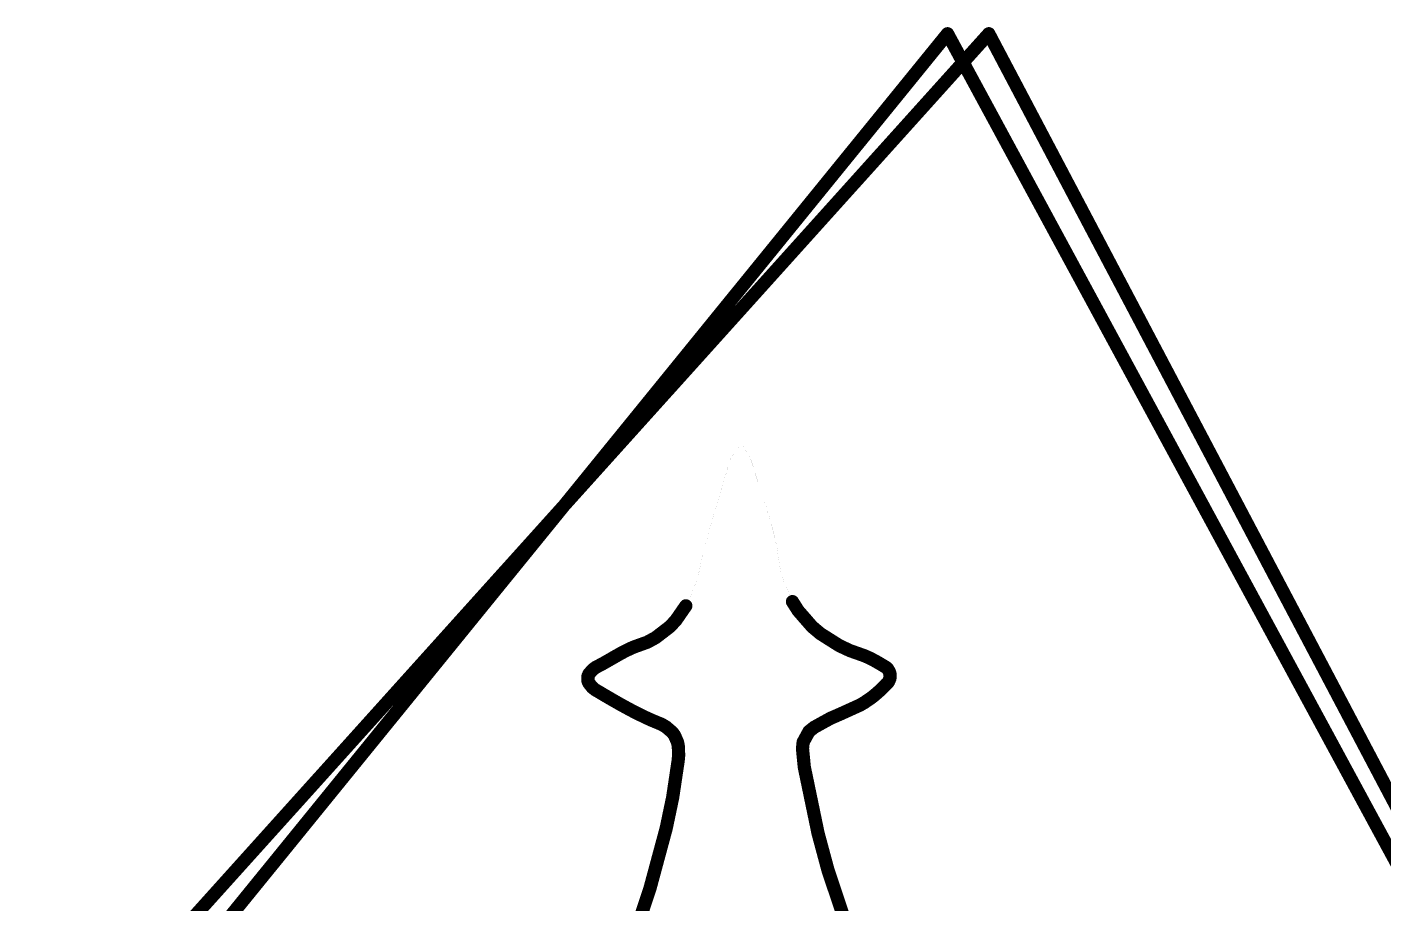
# Model space of a CAD drawing. Extents: x -64 to 81, y -144 to 13.
# Drawn here: x -21.97 to 19.77, y -14.07 to 12.9 of the extents above; entities that cross this region are included whole.
import ezdxf

# ---------------------------------------------------------------- set-up
doc = ezdxf.new("R2010")
doc.units = 0
for name, color, linetype in [('1', 12, 'CONTINUOUS'), ('16', 132, 'CONTINUOUS'), ('20', 31, 'CONTINUOUS')]:
    doc.layers.add(name, color=color, linetype=linetype)

msp = doc.modelspace()

# ---------------------------------------------------------------- linework, layer by layer
at = {"layer": '1', "const_width": 0.4064}
for points in [[(-26.67, -25.4), (7.62, 12.7)], [(7.62, 12.7), (81.28, -127)]]:
    msp.add_lwpolyline(points, dxfattribs=at)
at = {"layer": '1', "const_width": 0.2032}
for points in [[(7.7099, 12.7474, 1), (7.5301, 12.6526)], [(7.6955, 12.632, 1), (7.5445, 12.768)]]:
    msp.add_lwpolyline(points, format="xyb", dxfattribs=at)
at = {"layer": '16', "const_width": 0.4064}
for points in [[(6.35, 12.7), (-26.67, -27.94)], [(81.28, -125.73), (6.35, 12.7)]]:
    msp.add_lwpolyline(points, dxfattribs=at)
at = {"layer": '16', "const_width": 0.2032}
for points in [[(6.4394, 12.7484, 1), (6.2606, 12.6516)], [(6.4289, 12.6359, 1), (6.2711, 12.7641)]]:
    msp.add_lwpolyline(points, format="xyb", dxfattribs=at)
at = {"layer": '20'}
for points, const_width in [([(-0.0856, -0.0247), (0.0474, 0.0134)], 0.001), ([(0.0474, 0.0134), (0.1164, -0.0949)], 0.001), ([(-0.4301, -0.7205), (-0.3155, -0.3654)], 0.001), ([(-0.3155, -0.3654), (-0.1608, -0.1261)], 0.001), ([(-0.1608, -0.1261), (-0.0856, -0.0247)], 0.001), ([(0.1164, -0.0949), (0.2092, -0.2391)], 0.001), ([(0.2092, -0.2391), (0.2895, -0.3834)], 0.001), ([(0.2895, -0.3834), (0.3682, -0.6188)], 0.001), ([(-0.5088, -0.9774), (-0.4301, -0.7205)], 0.001), ([(0.3682, -0.6188), (0.4007, -0.725)], 0.001), ([(0.4007, -0.725), (0.4797, -0.965)], 0.001), ([(-0.6648, -1.4915), (-0.5867, -1.2345)], 0.001), ([(-0.5867, -1.2345), (-0.5088, -0.9774)], 0.001), ([(0.4797, -0.965), (0.6379, -1.4453)], 0.001), ([(-0.7422, -1.7488), (-0.6648, -1.4915)], 0.001), ([(0.6379, -1.4453), (0.7173, -1.6855)], 0.001), ([(-0.8925, -2.2646), (-0.8174, -2.0067)], 0.001), ([(-0.8174, -2.0067), (-0.7422, -1.7488)], 0.001), ([(0.7173, -1.6855), (0.7919, -1.9266)], 0.001), ([(0.7919, -1.9266), (0.8666, -2.1676)], 0.001), ([(-0.9654, -2.523), (-0.8925, -2.2646)], 0.001), ([(0.8666, -2.1676), (0.9365, -2.4094)], 0.001), ([(0.9365, -2.4094), (1.0575, -2.8959)], 0.001), ([(-1.1036, -3.0415), (-1.0345, -2.7823)], 0.001), ([(-1.0345, -2.7823), (-0.9654, -2.523)], 0.001), ([(1.0575, -2.8959), (1.1085, -3.1405)], 0.001), ([(-1.2287, -3.5631), (-1.1689, -3.3017)], 0.001), ([(-1.1689, -3.3017), (-1.1036, -3.0415)], 0.001), ([(1.1085, -3.1405), (1.1451, -3.3872)], 0.001), ([(-1.2957, -3.8564), (-1.2287, -3.5631)], 0.001), ([(1.1451, -3.3872), (1.2038, -3.7836)], 0.001), ([(-1.477, -4.3979), (-1.3758, -4.1362)], 0.001), ([(-1.3758, -4.1362), (-1.2957, -3.8564)], 0.001), ([(1.2038, -3.7836), (1.3027, -4.1387)], 0.001), ([(1.3027, -4.1387), (1.4405, -4.4562)], 0.001), ([(-1.5783, -4.6596), (-1.477, -4.3979)], 0.001), ([(1.5786, -4.7737), (1.7557, -5.0538)], 0.4064), ([(1.4405, -4.4562), (1.5786, -4.7737)], 0.001), ([(-2.0055, -5.3438), (-1.8533, -5.1234)], 0.4064), ([(-1.8533, -5.1234), (-1.7008, -4.903)], 0.4064), ([(-1.7008, -4.903), (-1.5783, -4.6596)], 0.001), ([(1.7557, -5.0538), (1.9708, -5.3003)], 0.4064), ([(-2.6288, -5.8805), (-2.1878, -5.5413)], 0.4064), ([(-2.1878, -5.5413), (-2.0055, -5.3438)], 0.4064), ([(1.9708, -5.3003), (2.1859, -5.5469)], 0.4064), ([(2.1859, -5.5469), (2.439, -5.7599)], 0.4064), ([(-3.1934, -6.1316), (-2.8877, -6.0223)], 0.4064), ([(-2.8877, -6.0223), (-2.6288, -5.8805)], 0.4064), ([(2.439, -5.7599), (3.0194, -6.1268)], 0.4064), ([(-3.8774, -6.4649), (-3.7818, -6.4113)], 0.4064), ([(-3.7818, -6.4113), (-3.6862, -6.3578)], 0.4064), ([(-3.6862, -6.3578), (-3.5899, -6.306)], 0.4064), ([(-3.5899, -6.306), (-3.4922, -6.2586)], 0.4064), ([(-3.4922, -6.2586), (-3.3944, -6.2111)], 0.4064), ([(-3.3944, -6.2111), (-3.2951, -6.1679)], 0.4064), ([(-3.2951, -6.1679), (-3.1934, -6.1316)], 0.4064), ([(3.0194, -6.1268), (3.3465, -6.2807)], 0.4064), ([(3.3465, -6.2807), (3.7096, -6.409)], 0.4064), ([(3.7096, -6.409), (3.7721, -6.4311)], 0.4064), ([(3.7721, -6.4311), (3.8335, -6.4562)], 0.4064), ([(3.8335, -6.4562), (3.8941, -6.4838)], 0.4064), ([(-4.6233, -6.9316), (-4.564, -6.8639)], 0.4064), ([(-4.564, -6.8639), (-4.4748, -6.7977)], 0.4064), ([(-4.4748, -6.7977), (-4.3548, -6.7345)], 0.4064), ([(-4.3548, -6.7345), (-4.2582, -6.6836)], 0.4064), ([(-4.2582, -6.6836), (-4.1627, -6.6296)], 0.4064), ([(-4.1627, -6.6296), (-4.0675, -6.5749)], 0.4064), ([(-4.0675, -6.5749), (-3.9724, -6.5203)], 0.4064), ([(-3.9724, -6.5203), (-3.8774, -6.4649)], 0.4064), ([(3.8941, -6.4838), (3.9546, -6.5113)], 0.4064), ([(3.9546, -6.5113), (4.0144, -6.5412)], 0.4064), ([(4.0144, -6.5412), (4.0736, -6.5727)], 0.4064), ([(4.0736, -6.5727), (4.1328, -6.6043)], 0.4064), ([(4.1328, -6.6043), (4.1913, -6.6375)], 0.4064), ([(4.1913, -6.6375), (4.3079, -6.7058)], 0.4064), ([(4.3079, -6.7058), (4.3658, -6.7408)], 0.4064), ([(4.3658, -6.7408), (4.4236, -6.7762)], 0.4064), ([(4.4236, -6.7762), (4.4725, -6.806)], 0.4064), ([(4.4725, -6.806), (4.5102, -6.8457)], 0.4064), ([(4.5102, -6.8457), (4.5629, -6.9357)], 0.4064), ([(-4.714, -7.2076), (-4.713, -7.1382)], 0.4064), ([(-4.6864, -7.2772), (-4.714, -7.2076)], 0.4064), ([(-4.713, -7.1382), (-4.7121, -7.0687)], 0.4064), ([(-4.7121, -7.0687), (-4.6825, -6.9994)], 0.4064), ([(-4.6315, -7.3455), (-4.6864, -7.2772)], 0.4064), ([(-4.6825, -6.9994), (-4.6233, -6.9316)], 0.4064), ([(4.5033, -7.2803), (4.4588, -7.3162)], 0.4064), ([(4.5356, -7.236), (4.5033, -7.2803)], 0.4064), ([(4.5762, -7.1399), (4.5356, -7.236)], 0.4064), ([(4.5629, -6.9357), (4.578, -6.986)], 0.4064), ([(4.5846, -7.0881), (4.5762, -7.1399)], 0.4064), ([(4.578, -6.986), (4.5812, -7.0371)], 0.4064), ([(4.5812, -7.0371), (4.5846, -7.0881)], 0.4064), ([(-4.5766, -7.4137), (-4.6315, -7.3455)], 0.4064), ([(-4.4943, -7.4807), (-4.5766, -7.4137)], 0.4064), ([(-4.386, -7.5449), (-4.4943, -7.4807)], 0.4064), ([(-4.242, -7.6302), (-4.386, -7.5449)], 0.4064), ([(-4.0975, -7.7154), (-4.242, -7.6302)], 0.4064), ([(-3.9521, -7.7993), (-4.0975, -7.7154)], 0.4064), ([(4.1147, -7.6451), (4.016, -7.7245)], 0.4064), ([(4.1967, -7.5733), (4.1147, -7.6451)], 0.4064), ([(4.2788, -7.5015), (4.1967, -7.5733)], 0.4064), ([(4.3443, -7.4372), (4.2788, -7.5015)], 0.4064), ([(4.4343, -7.3445), (4.3443, -7.4372)], 0.4064), ([(4.4588, -7.3162), (4.4343, -7.3445)], 0.4064), ([(-3.8066, -7.8831), (-3.9521, -7.7993)], 0.4064), ([(-3.6603, -7.9656), (-3.8066, -7.8831)], 0.4064), ([(-3.5126, -8.0454), (-3.6603, -7.9656)], 0.4064), ([(-3.365, -8.1252), (-3.5126, -8.0454)], 0.4064), ([(-3.2161, -8.2023), (-3.365, -8.1252)], 0.4064), ([(3.5369, -8.0116), (3.0852, -8.2172)], 0.4064), ([(3.6695, -7.9512), (3.5369, -8.0116)], 0.4064), ([(3.7934, -7.8775), (3.6695, -7.9512)], 0.4064), ([(4.016, -7.7245), (3.7934, -7.8775)], 0.4064), ([(-2.9152, -8.3485), (-3.2161, -8.2023)], 0.4064), ([(-2.7631, -8.4177), (-2.9152, -8.3485)], 0.4064), ([(-2.609, -8.4816), (-2.7631, -8.4177)], 0.4064), ([(-2.4443, -8.55), (-2.609, -8.4816)], 0.4064), ([(-2.315, -8.6257), (-2.4443, -8.55)], 0.4064), ([(2.4956, -8.5035), (2.2461, -8.6415)], 0.4064), ([(2.7452, -8.3655), (2.4956, -8.5035)], 0.4064), ([(3.0852, -8.2172), (2.7452, -8.3655)], 0.4064), ([(-2.1159, -8.7971), (-2.315, -8.6257)], 0.4064), ([(-2.0459, -8.8929), (-2.1159, -8.7971)], 0.4064), ([(-1.9537, -9.1097), (-2.0459, -8.8929)], 0.4064), ([(2.0871, -8.7691), (1.9079, -9.0977)], 0.4064), ([(2.2461, -8.6415), (2.0871, -8.7691)], 0.4064), ([(-1.9313, -9.2307), (-1.9537, -9.1097)], 0.4064), ([(-1.9267, -9.3671), (-1.9313, -9.2307)], 0.4064), ([(-1.9222, -9.5035), (-1.9267, -9.3671)], 0.4064), ([(1.9079, -9.0977), (1.8878, -9.2987)], 0.4064), ([(1.8878, -9.2987), (1.9441, -9.868)], 0.4064), ([(-1.9607, -9.8248), (-1.9355, -9.6552)], 0.4064), ([(-1.9355, -9.6552), (-1.9222, -9.5035)], 0.4064), ([(-2.1059, -10.7977), (-1.9607, -9.8248)], 0.4064), ([(1.9441, -9.868), (2.0206, -10.2363)], 0.4064), ([(2.0206, -10.2363), (2.1242, -10.7352)], 0.4064), ([(-2.306, -11.7509), (-2.1059, -10.7977)], 0.4064), ([(2.1242, -10.7352), (2.3672, -11.9043)], 0.4064), ([(-2.5579, -12.6839), (-2.306, -11.7509)], 0.4064), ([(2.3672, -11.9043), (2.6738, -13.042)], 0.4064), ([(-2.8098, -13.6169), (-2.5579, -12.6839)], 0.4064), ([(2.6738, -13.042), (3.4158, -15.2558)], 0.4064), ([(-3.1137, -14.5297), (-2.8098, -13.6169)], 0.4064)]:
    msp.add_lwpolyline(points, dxfattribs=dict(at, const_width=const_width))
for points, const_width in [([(0.0477, 0.0135, 1), (0.0472, 0.0133)], 0.0005), ([(0.0475, 0.0132, 1), (0.0474, 0.0136)], 0.0005), ([(-0.3158, -0.3653, 1), (-0.3153, -0.3655)], 0.0005), ([(-0.3153, -0.3655, 1), (-0.3158, -0.3653)], 0.0005), ([(-0.1606, -0.1262, 1), (-0.161, -0.1259)], 0.0005), ([(-0.161, -0.1259, 1), (-0.1606, -0.1262)], 0.0005), ([(-0.0853, -0.0248, 1), (-0.0858, -0.0246)], 0.0005), ([(-0.0856, -0.0245, 1), (-0.0855, -0.0249)], 0.0005), ([(0.1166, -0.0948, 1), (0.1162, -0.095)], 0.0005), ([(0.1162, -0.095, 1), (0.1166, -0.0948)], 0.0005), ([(0.2094, -0.239, 1), (0.2089, -0.2392)], 0.0005), ([(0.2089, -0.2392, 1), (0.2094, -0.239)], 0.0005), ([(0.2897, -0.3833, 1), (0.2892, -0.3835)], 0.0005), ([(0.2892, -0.3835, 1), (0.2897, -0.3833)], 0.0005), ([(-0.4303, -0.7204, 1), (-0.4298, -0.7206)], 0.0005), ([(-0.4298, -0.7206, 1), (-0.4303, -0.7204)], 0.0005), ([(0.3684, -0.6187, 1), (0.3679, -0.6189)], 0.0005), ([(0.3679, -0.6189, 1), (0.3684, -0.6187)], 0.0005), ([(0.401, -0.7249, 1), (0.4005, -0.7251)], 0.0005), ([(0.4005, -0.7251, 1), (0.401, -0.7249)], 0.0005), ([(-0.587, -1.2344, 1), (-0.5865, -1.2346)], 0.0005), ([(-0.5865, -1.2346, 1), (-0.587, -1.2344)], 0.0005), ([(-0.509, -0.9773, 1), (-0.5085, -0.9775)], 0.0005), ([(-0.5085, -0.9775, 1), (-0.509, -0.9773)], 0.0005), ([(0.4799, -0.9649, 1), (0.4794, -0.9651)], 0.0005), ([(0.4794, -0.9651, 1), (0.4799, -0.9649)], 0.0005), ([(-0.6645, -1.4916, 1), (-0.665, -1.4914)], 0.0005), ([(-0.665, -1.4914, 1), (-0.6645, -1.4916)], 0.0005), ([(0.6381, -1.4452, 1), (0.6376, -1.4454)], 0.0005), ([(0.6376, -1.4454, 1), (0.6381, -1.4452)], 0.0005), ([(-0.8176, -2.0066, 1), (-0.8171, -2.0068)], 0.0005), ([(-0.8171, -2.0068, 1), (-0.8176, -2.0066)], 0.0005), ([(-0.7424, -1.7487, 1), (-0.7419, -1.7489)], 0.0005), ([(-0.7419, -1.7489, 1), (-0.7424, -1.7487)], 0.0005), ([(0.7175, -1.6854, 1), (0.717, -1.6856)], 0.0005), ([(0.717, -1.6856, 1), (0.7175, -1.6854)], 0.0005), ([(0.7921, -1.9265, 1), (0.7916, -1.9267)], 0.0005), ([(0.7916, -1.9267, 1), (0.7921, -1.9265)], 0.0005), ([(-0.8922, -2.2647, 1), (-0.8927, -2.2645)], 0.0005), ([(-0.8927, -2.2645, 1), (-0.8922, -2.2647)], 0.0005), ([(0.8668, -2.1675, 1), (0.8663, -2.1677)], 0.0005), ([(0.8663, -2.1677, 1), (0.8668, -2.1675)], 0.0005), ([(0.9368, -2.4093, 1), (0.9363, -2.4095)], 0.0005), ([(0.9363, -2.4095, 1), (0.9368, -2.4093)], 0.0005), ([(-1.0342, -2.7824, 1), (-1.0347, -2.7822)], 0.0005), ([(-1.0347, -2.7822, 1), (-1.0342, -2.7824)], 0.0005), ([(-0.9656, -2.5229, 1), (-0.9651, -2.5231)], 0.0005), ([(-0.9651, -2.5231, 1), (-0.9656, -2.5229)], 0.0005), ([(1.0578, -2.8958, 1), (1.0573, -2.896)], 0.0005), ([(1.0573, -2.896, 1), (1.0578, -2.8958)], 0.0005), ([(-1.1691, -3.3016, 1), (-1.1686, -3.3018)], 0.0005), ([(-1.1686, -3.3018, 1), (-1.1691, -3.3016)], 0.0005), ([(-1.1038, -3.0414, 1), (-1.1033, -3.0416)], 0.0005), ([(-1.1033, -3.0416, 1), (-1.1038, -3.0414)], 0.0005), ([(1.1087, -3.1405, 1), (1.1082, -3.1405)], 0.0005), ([(1.1082, -3.1406, 1), (1.1087, -3.1404)], 0.0005), ([(-1.2284, -3.5632, 1), (-1.2289, -3.563)], 0.0005), ([(-1.2289, -3.563, 1), (-1.2284, -3.5632)], 0.0005), ([(1.1453, -3.3872, 1), (1.1448, -3.3872)], 0.0005), ([(1.1448, -3.3872, 1), (1.1453, -3.3872)], 0.0005), ([(-1.376, -4.1361, 1), (-1.3755, -4.1363)], 0.0005), ([(-1.3755, -4.1363, 1), (-1.376, -4.1361)], 0.0005), ([(-1.2955, -3.8565, 1), (-1.296, -3.8563)], 0.0005), ([(-1.296, -3.8563, 1), (-1.2955, -3.8565)], 0.0005), ([(1.204, -3.7835, 1), (1.2035, -3.7837)], 0.0005), ([(1.2035, -3.7836, 1), (1.204, -3.7836)], 0.0005), ([(1.3029, -4.1386, 1), (1.3024, -4.1388)], 0.0005), ([(1.3024, -4.1388, 1), (1.3029, -4.1386)], 0.0005), ([(-1.4768, -4.398, 1), (-1.4773, -4.3978)], 0.0005), ([(-1.4773, -4.3978, 1), (-1.4768, -4.398)], 0.0005), ([(1.6644, -4.7194, 1), (1.4927, -4.828)], 0.2032), ([(1.4408, -4.4561, 1), (1.4403, -4.4563)], 0.0005), ([(1.4403, -4.4563, 1), (1.4408, -4.4561)], 0.0005), ([(-1.9368, -5.0656, 1), (-1.7697, -5.1812)], 0.2032), ([(-1.7697, -5.1812, 1), (-1.9368, -5.0656)], 0.2032), ([(-1.6173, -4.9608, 1), (-1.7844, -4.8452)], 0.2032), ([(-1.7011, -4.9029, 1), (-1.7006, -4.9031)], 0.0005), ([(-1.578, -4.6597, 1), (-1.5785, -4.6595)], 0.0005), ([(-1.5785, -4.6595, 1), (-1.578, -4.6597)], 0.0005), ([(1.8322, -4.987, 1), (1.6791, -5.1206)], 0.2032), ([(1.6698, -5.1081, 1), (1.8415, -4.9995)], 0.2032), ([(1.5783, -4.7738, 1), (1.5788, -4.7736)], 0.0005), ([(-2.2624, -5.4724, 1), (-2.1131, -5.6102)], 0.2032), ([(-2.1258, -5.6218, 1), (-2.2497, -5.4608)], 0.2032), ([(-2.0891, -5.286, 1), (-1.922, -5.4016)], 0.2032), ([(-1.9309, -5.4127, 1), (-2.0802, -5.2749)], 0.2032), ([(2.0473, -5.2335, 1), (1.8942, -5.3671)], 0.2032), ([(1.8942, -5.3671, 1), (2.0473, -5.2335)], 0.2032), ([(2.2513, -5.4692, 1), (2.1204, -5.6246)], 0.2032), ([(2.1093, -5.6137, 1), (2.2624, -5.4801)], 0.2032), ([(-2.9365, -5.9332, 1), (-2.8388, -6.1114)], 0.2032), ([(-2.8534, -6.118, 1), (-2.9219, -5.9266)], 0.2032), ([(-2.6908, -5.8, 1), (-2.5669, -5.961)], 0.2032), ([(-2.58, -5.9696, 1), (-2.6777, -5.7914)], 0.2032), ([(2.4933, -5.674, 1), (2.3848, -5.8458)], 0.2032), ([(2.3736, -5.8376, 1), (2.5045, -5.6822)], 0.2032), ([(-3.8314, -6.3226, 1), (-3.7321, -6.5)], 0.2032), ([(-3.7321, -6.4999, 1), (-3.8314, -6.3227)], 0.2032), ([(-3.7343, -6.2683, 1), (-3.638, -6.4473)], 0.2032), ([(-3.6365, -6.4465, 1), (-3.7358, -6.2691)], 0.2032), ([(-3.6343, -6.2146, 1), (-3.5456, -6.3974)], 0.2032), ([(-3.5418, -6.3955, 1), (-3.6381, -6.2165)], 0.2032), ([(-3.5365, -6.1672, 1), (-3.4478, -6.35)], 0.2032), ([(-3.4478, -6.35, 1), (-3.5365, -6.1672)], 0.2032), ([(-3.4349, -6.1179, 1), (-3.3538, -6.3043)], 0.2032), ([(-3.35, -6.3025, 1), (-3.4387, -6.1197)], 0.2032), ([(-3.3292, -6.0722, 1), (-3.2609, -6.2636)], 0.2032), ([(-3.2545, -6.2611, 1), (-3.3356, -6.0747)], 0.2032), ([(-3.2276, -6.0359, 1), (-3.1591, -6.2273)], 0.2032), ([(-3.1592, -6.2273, 1), (-3.2275, -6.0359)], 0.2032), ([(3.0626, -6.0349, 1), (2.9761, -6.2187)], 0.2032), ([(2.9651, -6.2127, 1), (3.0736, -6.0409)], 0.2032), ([(3.3803, -6.1849, 1), (3.3126, -6.3765)], 0.2032), ([(3.3032, -6.3726, 1), (3.3897, -6.1888)], 0.2032), ([(3.7434, -6.3132, 1), (3.6757, -6.5048)], 0.2032), ([(3.8105, -6.3371, 1), (3.7336, -6.5251)], 0.2032), ([(3.6757, -6.5048, 1), (3.7434, -6.3132)], 0.2032), ([(3.8756, -6.3637, 1), (3.7913, -6.5487)], 0.2032), ([(3.7382, -6.5269, 1), (3.8059, -6.3353)], 0.2032), ([(3.795, -6.5502, 1), (3.8719, -6.3622)], 0.2032), ([(-4.4875, -6.9308, 1), (-4.6404, -6.797)], 0.2032), ([(-4.5222, -6.7078, 1), (-4.4275, -6.8876)], 0.2032), ([(-4.4143, -6.8793, 1), (-4.5354, -6.7161)], 0.2032), ([(-4.4021, -6.6446, 1), (-4.3074, -6.8244)], 0.2032), ([(-4.3074, -6.8244, 1), (-4.4021, -6.6446)], 0.2032), ([(-4.3082, -6.5952, 1), (-4.2081, -6.772)], 0.2032), ([(-4.2108, -6.7735, 1), (-4.3055, -6.5937)], 0.2032), ([(-4.2134, -6.5415, 1), (-4.1121, -6.7177)], 0.2032), ([(-4.1127, -6.718, 1), (-4.2128, -6.5412)], 0.2032), ([(-4.1181, -6.4868, 1), (-4.017, -6.663)], 0.2032), ([(-4.0169, -6.663, 1), (-4.1182, -6.4868)], 0.2032), ([(-4.0235, -6.4325, 1), (-3.9212, -6.6081)], 0.2032), ([(-3.9218, -6.6084, 1), (-4.0229, -6.4322)], 0.2032), ([(-3.927, -6.3763, 1), (-3.8277, -6.5535)], 0.2032), ([(-3.8262, -6.5527, 1), (-3.9285, -6.3771)], 0.2032), ([(3.936, -6.3913, 1), (3.8521, -6.5763)], 0.2032), ([(3.8519, -6.5763, 1), (3.9362, -6.3913)], 0.2032), ([(4.0001, -6.4205, 1), (3.9092, -6.6021)], 0.2032), ([(3.9127, -6.6038, 1), (3.9966, -6.4188)], 0.2032), ([(4.0621, -6.4515, 1), (3.9666, -6.6309)], 0.2032), ([(3.9689, -6.632, 1), (4.0598, -6.4504)], 0.2032), ([(4.1214, -6.4831, 1), (4.0257, -6.6623)], 0.2032), ([(4.0258, -6.6624, 1), (4.1213, -6.483)], 0.2032), ([(4.1828, -6.5159, 1), (4.0827, -6.6927)], 0.2032), ([(4.0849, -6.6939, 1), (4.1806, -6.5147)], 0.2032), ([(4.2427, -6.5499, 1), (4.14, -6.7251)], 0.2032), ([(4.1413, -6.7259, 1), (4.2414, -6.5491)], 0.2032), ([(4.3604, -6.6189, 1), (4.2553, -6.7927)], 0.2032), ([(4.2565, -6.7934, 1), (4.3592, -6.6182)], 0.2032), ([(4.4188, -6.6542, 1), (4.3127, -6.8274)], 0.2032), ([(4.3132, -6.8277, 1), (4.4183, -6.6539)], 0.2032), ([(4.4764, -6.6894, 1), (4.3707, -6.863)], 0.2032), ([(4.3705, -6.8628, 1), (4.4766, -6.6896)], 0.2032), ([(4.5461, -6.736, 1), (4.3988, -6.876)], 0.2032), ([(4.5978, -6.7943, 1), (4.4225, -6.8971)], 0.2032), ([(4.4196, -6.8928, 1), (4.5253, -6.7192)], 0.2032), ([(4.4365, -6.9157, 1), (4.5838, -6.7757)], 0.2032), ([(-4.6195, -7.1701, 1), (-4.8084, -7.2451)], 0.2032), ([(-4.6115, -7.1395, 1), (-4.8146, -7.1369)], 0.2032), ([(-4.8146, -7.1367, 1), (-4.6115, -7.1397)], 0.2032), ([(-4.6105, -7.0702, 1), (-4.8136, -7.0672)], 0.2032), ([(-4.8055, -7.0289, 1), (-4.6186, -7.1085)], 0.2032), ([(-4.6072, -7.2135, 1), (-4.7655, -7.3409)], 0.2032), ([(-4.759, -6.9325, 1), (-4.6061, -7.0663)], 0.2032), ([(-4.5891, -7.0392, 1), (-4.776, -6.9596)], 0.2032), ([(-4.6997, -6.8647, 1), (-4.5468, -6.9985)], 0.2032), ([(-4.5468, -6.9985, 1), (-4.6997, -6.8647)], 0.2032), ([(-4.6245, -6.7823, 1), (-4.5034, -6.9455)], 0.2032), ([(4.442, -7.1964, 1), (4.6291, -7.2756)], 0.2032), ([(4.567, -7.3594, 1), (4.4395, -7.2012)], 0.2032), ([(4.6176, -7.2959, 1), (4.4535, -7.1761)], 0.2032), ([(4.6603, -6.9067, 1), (4.4656, -6.9647)], 0.2032), ([(4.4759, -7.1238, 1), (4.6766, -7.156)], 0.2032), ([(4.4753, -6.9871, 1), (4.6506, -6.8843)], 0.2032), ([(4.6793, -6.9795, 1), (4.4766, -6.9925)], 0.2032), ([(4.6826, -7.0305, 1), (4.4799, -7.0437)], 0.2032), ([(4.4799, -7.0436, 1), (4.6826, -7.0306)], 0.2032), ([(4.4806, -7.015, 1), (4.6753, -6.957)], 0.2032), ([(4.6698, -7.1795, 1), (4.4827, -7.1003)], 0.2032), ([(4.4832, -7.0947, 1), (4.6859, -7.0815)], 0.2032), ([(4.6849, -7.1042, 1), (4.4842, -7.072)], 0.2032), ([(-4.8155, -7.2063, 1), (-4.6124, -7.2089)], 0.2032), ([(-4.7808, -7.3147, 1), (-4.5919, -7.2397)], 0.2032), ([(-4.5523, -7.2818, 1), (-4.7106, -7.4092)], 0.2032), ([(-4.7106, -7.4092, 1), (-4.5523, -7.2818)], 0.2032), ([(-4.5124, -7.3349, 1), (-4.6407, -7.4925)], 0.2032), ([(-4.6557, -7.4774, 1), (-4.4974, -7.35)], 0.2032), ([(-4.4424, -7.3933, 1), (-4.5461, -7.5681)], 0.2032), ([(-4.5584, -7.5595, 1), (-4.4301, -7.4019)], 0.2032), ([(-4.3342, -7.4575, 1), (-4.4377, -7.6323)], 0.2032), ([(-4.4378, -7.6323, 1), (-4.3341, -7.4575)], 0.2032), ([(-4.1903, -7.5427, 1), (-4.2936, -7.7177)], 0.2032), ([(-4.2937, -7.7176, 1), (-4.1902, -7.5428)], 0.2032), ([(-4.0467, -7.6274, 1), (-4.1482, -7.8034)], 0.2032), ([(4.0478, -7.5686, 1), (4.1815, -7.7216)], 0.2032), ([(4.1783, -7.7243, 1), (4.051, -7.5659)], 0.2032), ([(4.1298, -7.4969, 1), (4.2637, -7.6497)], 0.2032), ([(4.2636, -7.6498, 1), (4.1299, -7.4968)], 0.2032), ([(4.2076, -7.429, 1), (4.3499, -7.574)], 0.2032), ([(4.3457, -7.5779, 1), (4.2118, -7.4251)], 0.2032), ([(4.2714, -7.3664, 1), (4.4171, -7.508)], 0.2032), ([(4.4154, -7.5097, 1), (4.2731, -7.3647)], 0.2032), ([(4.3574, -7.278, 1), (4.5111, -7.411)], 0.2032), ([(4.395, -7.2371, 1), (4.5225, -7.3953)], 0.2032), ([(4.5071, -7.4153, 1), (4.3614, -7.2737)], 0.2032), ([(4.5356, -7.3827, 1), (4.3819, -7.2497)], 0.2032), ([(4.4212, -7.2204, 1), (4.5853, -7.3402)], 0.2032), ([(-4.1491, -7.8029, 1), (-4.0458, -7.6279)], 0.2032), ([(-3.9013, -7.7113, 1), (-4.0028, -7.8873)], 0.2032), ([(-4.0028, -7.8873, 1), (-3.9013, -7.7113)], 0.2032), ([(-3.7566, -7.7946, 1), (-3.8565, -7.9716)], 0.2032), ([(-3.8573, -7.9711, 1), (-3.7558, -7.7951)], 0.2032), ([(-3.612, -7.8762, 1), (-3.7085, -8.055)], 0.2032), ([(-3.7102, -8.0541, 1), (-3.6103, -7.8771)], 0.2032), ([(-3.4642, -7.956, 1), (-3.5609, -8.1348)], 0.2032), ([(-3.5608, -8.1348, 1), (-3.4643, -7.956)], 0.2032), ([(-3.3182, -8.035, 1), (-3.4117, -8.2154)], 0.2032), ([(3.4947, -7.9191, 1), (3.579, -8.1041)], 0.2032), ([(3.5789, -8.1041, 1), (3.4948, -7.9191)], 0.2032), ([(3.6175, -7.8639, 1), (3.7214, -8.0385)], 0.2032), ([(3.7116, -8.0437, 1), (3.6273, -7.8587)], 0.2032), ([(3.7358, -7.7938, 1), (3.8509, -7.9612)], 0.2032), ([(3.8453, -7.9648, 1), (3.7414, -7.7902)], 0.2032), ([(3.9523, -7.6453, 1), (4.0796, -7.8037)], 0.2032), ([(4.0735, -7.8082, 1), (3.9584, -7.6408)], 0.2032), ([(-3.4133, -8.2146, 1), (-3.3166, -8.0358)], 0.2032), ([(-3.1716, -8.1109, 1), (-3.2605, -8.2937)], 0.2032), ([(-3.2628, -8.2925, 1), (-3.1693, -8.1121)], 0.2032), ([(-2.8731, -8.256, 1), (-2.9572, -8.441)], 0.2032), ([(-2.9596, -8.4399, 1), (-2.8707, -8.2571)], 0.2032), ([(-2.7241, -8.3238, 1), (-2.802, -8.5116)], 0.2032), ([(-2.8051, -8.5102, 1), (-2.721, -8.3252)], 0.2032), ([(-2.57, -8.3878, 1), (-2.6479, -8.5754)], 0.2032), ([(-2.6479, -8.5755, 1), (-2.57, -8.3877)], 0.2032), ([(-2.3929, -8.4623, 1), (-2.4956, -8.6377)], 0.2032), ([(2.4464, -8.4146, 1), (2.5447, -8.5924)], 0.2032), ([(2.5447, -8.5924, 1), (2.4464, -8.4146)], 0.2032), ([(2.7045, -8.2724, 1), (2.7858, -8.4586)], 0.2032), ([(2.7943, -8.4544, 1), (2.696, -8.2766)], 0.2032), ([(3.0431, -8.1247, 1), (3.1272, -8.3097)], 0.2032), ([(3.1258, -8.3103, 1), (3.0445, -8.1241)], 0.2032), ([(-2.4832, -8.6438, 1), (-2.4053, -8.4562)], 0.2032), ([(-2.2487, -8.5487, 1), (-2.3812, -8.7027)], 0.2032), ([(-2.3663, -8.7134, 1), (-2.2636, -8.538)], 0.2032), ([(-2.0338, -8.7372, 1), (-2.1979, -8.857)], 0.2032), ([(-2.1821, -8.8741, 1), (-2.0496, -8.7201)], 0.2032), ([(-1.9525, -8.8531, 1), (-2.1394, -8.9327)], 0.2032), ([(-2.128, -8.9528, 1), (-1.9639, -8.833)], 0.2032), ([(2.0235, -8.6899, 1), (2.1506, -8.8483)], 0.2032), ([(2.1762, -8.8177, 1), (1.9979, -8.7205)], 0.2032), ([(2.1969, -8.5526, 1), (2.2952, -8.7304)], 0.2032), ([(2.3096, -8.7207, 1), (2.1825, -8.5623)], 0.2032), ([(-1.8537, -9.0912, 1), (-2.0536, -9.1282)], 0.2032), ([(-2.0471, -9.1495, 1), (-1.8602, -9.0699)], 0.2032), ([(-1.8297, -9.2273, 1), (-2.0328, -9.2341)], 0.2032), ([(-2.0312, -9.2492, 1), (-1.8313, -9.2122)], 0.2032), ([(-1.8251, -9.3637, 1), (-2.0282, -9.3705)], 0.2032), ([(1.9889, -9.2887, 1), (1.7866, -9.3087)], 0.2032), ([(1.8187, -9.0491, 1), (1.997, -9.1463)], 0.2032), ([(2.0089, -9.1078, 1), (1.8068, -9.0876)], 0.2032), ([(-2.0367, -9.6463, 1), (-1.8342, -9.6641)], 0.2032), ([(-1.835, -9.6702, 1), (-2.0359, -9.6402)], 0.2032), ([(-2.0282, -9.3705, 1), (-1.8251, -9.3637)], 0.2032), ([(-2.0237, -9.5069, 1), (-1.8206, -9.5001)], 0.2032), ([(-1.8209, -9.5124, 1), (-2.0234, -9.4946)], 0.2032), ([(1.7867, -9.2886, 1), (1.9888, -9.3088)], 0.2032), ([(-2.0612, -9.8098, 1), (-1.8603, -9.8398)], 0.2032), ([(-1.8603, -9.8398, 1), (-2.0612, -9.8098)], 0.2032), ([(2.0435, -9.8473, 1), (1.8446, -9.8887)], 0.2032), ([(1.8429, -9.878, 1), (2.0452, -9.858)], 0.2032), ([(2.12, -10.2156, 1), (1.9211, -10.257)], 0.2032), ([(1.9211, -10.257, 1), (2.12, -10.2156)], 0.2032), ([(-2.2064, -10.7827, 1), (-2.0055, -10.8127)], 0.2032), ([(-2.0065, -10.8186, 1), (-2.2054, -10.7768)], 0.2032), ([(2.2236, -10.7145, 1), (2.0247, -10.7559)], 0.2032), ([(2.0247, -10.7559, 1), (2.2236, -10.7145)], 0.2032), ([(-2.4054, -11.73, 1), (-2.2065, -11.7718)], 0.2032), ([(-2.2079, -11.7774, 1), (-2.404, -11.7244)], 0.2032), ([(2.4653, -11.8779, 1), (2.269, -11.9307)], 0.2032), ([(2.2677, -11.925, 1), (2.4666, -11.8836)], 0.2032), ([(-2.4599, -12.7104, 1), (-2.656, -12.6574)], 0.2032), ([(-2.656, -12.6574, 1), (-2.4599, -12.7104)], 0.2032), ([(2.7701, -13.0097, 1), (2.5774, -13.0743)], 0.2032), ([(2.5756, -13.0684, 1), (2.7719, -13.0156)], 0.2032), ([(-2.9079, -13.5904, 1), (-2.7118, -13.6434)], 0.2032), ([(-2.7134, -13.649, 1), (-2.9063, -13.5848)], 0.2032)]:
    msp.add_lwpolyline(points, format="xyb", dxfattribs=dict(at, const_width=const_width))

doc.saveas('drawing.dxf')
